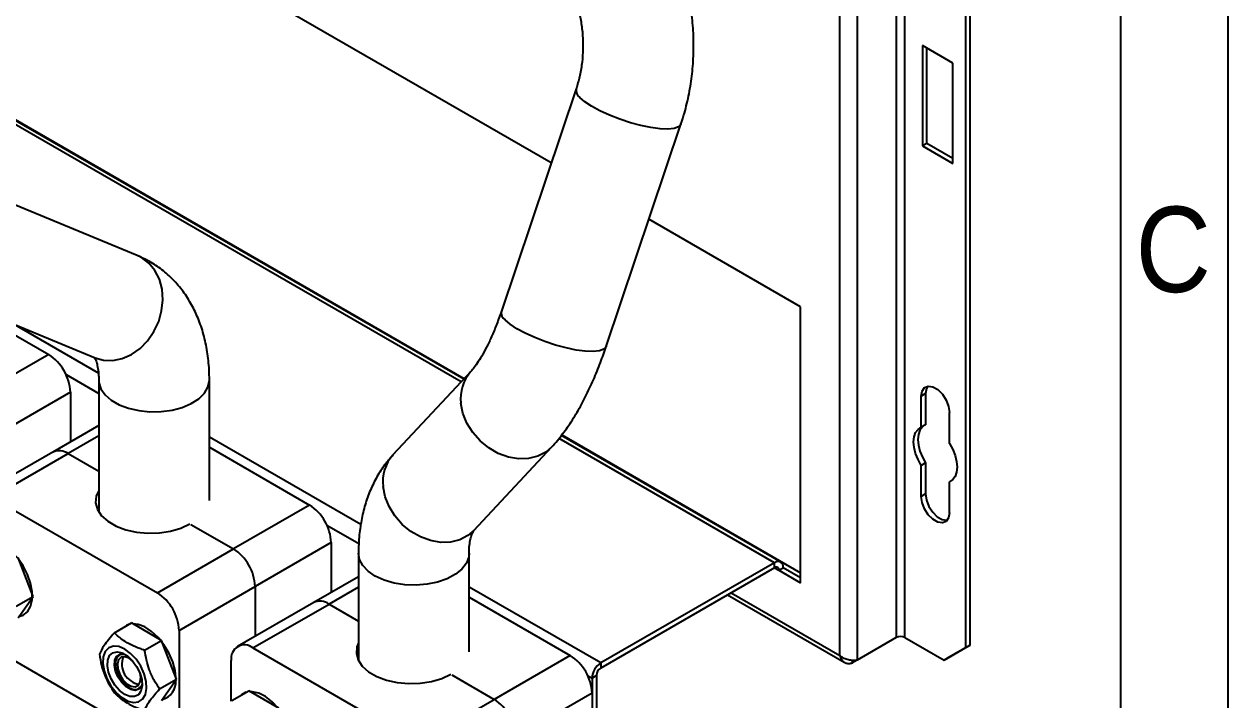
# Model space of a CAD drawing. Extents: x 75 to 2075, y 25 to 1460.
# Drawn here: x 1795.2 to 2075, y 510.4 to 667.5 of the extents above; entities that cross this region are included whole.
import ezdxf

# ---------------------------------------------------------------- set-up
doc = ezdxf.new("R2010")
doc.units = 0
doc.header["$LTSCALE"] = 5
doc.linetypes.add('SLD-KATı', pattern=[0])
doc.layers.get('0').update_dxf_attribs({"linetype": 'CONTINUOUS'})
doc.styles.add('SLDTEXTSTYLE3', font='GOTHIC.TTF', dxfattribs={"width": 0.913})

msp = doc.modelspace()

# ---------------------------------------------------------------- linework, layer by layer
at = {"color": 7, "linetype": 'SLD-KATı'}
for p, q in [((2075, 1460), (2075, 25)), ((2050, 1435), (2050, 50)), ((1997.924, 1070.627), (1997.924, 524.877)), ((1999.944, 524.877), (1999.944, 1070.627)), ((1984.792, 520.712), (1984.792, 1064.295)), ((1988.832, 1065.379), (1988.832, 519.628)), ((2014.086, 522.545), (2014.086, 1056.631)), ((2015.096, 523.128), (2015.096, 1057.214)), ((1917.734, 635.245), (1792.049, 707.802)), ((2011.056, 658.44), (2003.984, 662.522)), ((2003.984, 662.522), (2003.984, 639.193)), ((2004.995, 639.776), (2004.995, 661.939)), ((2011.056, 635.111), (2011.056, 658.44)), ((1923.517, 652.456), (1906.142, 600.745)), ((1897.397, 584.962), (1790.613, 646.607)), ((1790.657, 646.779), (1897.517, 585.09)), ((1930.517, 592.555), (1947.892, 644.265)), ((2004.995, 639.776), (2003.984, 639.193)), ((2003.984, 639.193), (2011.056, 635.111)), ((2011.056, 636.277), (2004.995, 639.776)), ((1821.524, 613.717), (1778.806, 631.338)), ((1975.7, 601.782), (1940.454, 622.129)), ((1769.001, 607.567), (1811.718, 589.945)), ((1975.7, 537.625), (1975.7, 601.782)), ((1786.114, 599.253), (1800.944, 590.692)), ((1800.944, 590.692), (1783.266, 580.487)), ((1812.583, 584.78), (1812.583, 554.068)), ((1838.297, 556.724), (1838.297, 584.78)), ((1899.054, 586.738), (1880.955, 567.33)), ((1805.995, 581.944), (1788.317, 571.739)), ((1805.995, 581.944), (1805.995, 570.365)), ((2004.742, 581.597), (2003.732, 581.014)), ((2003.732, 573.782), (2003.732, 581.014)), ((2004.742, 581.597), (2004.742, 574.365)), ((2010.298, 569.991), (2010.298, 577.224)), ((1812.583, 574.168), (1801.918, 568.012)), ((2004.742, 574.365), (2003.732, 573.782)), ((1971.068, 542.432), (1920.07, 571.873)), ((1920.175, 572.01), (1975.7, 539.956)), ((1801.918, 568.012), (1784.241, 557.807)), ((1838.297, 569.129), (1861.553, 555.703)), ((1899.762, 549.793), (1917.86, 569.201)), ((1787.812, 557.453), (1805.49, 567.658)), ((1805.49, 567.658), (1812.583, 563.563)), ((2004.742, 565.5), (2003.732, 564.917)), ((2004.742, 565.5), (2004.742, 558.268)), ((2003.732, 557.684), (2003.732, 564.917)), ((2010.853, 561.447), (2010.298, 561.127)), ((2010.298, 553.894), (2010.298, 561.127)), ((1787.812, 557.453), (1826.198, 535.293)), ((2004.742, 558.268), (2003.732, 557.684)), ((1812.583, 554.422), (1812.477, 554.245)), ((1861.553, 555.703), (1843.875, 545.498)), ((1834.012, 551.192), (1843.875, 545.498)), ((1866.604, 546.955), (1848.926, 536.75)), ((1866.604, 546.955), (1866.604, 535.376)), ((1797.336, 534.458), (1793.837, 543.477)), ((1826.198, 535.293), (1843.875, 545.498)), ((1872.936, 544.473), (1872.936, 519.536)), ((1898.651, 521.587), (1898.651, 544.473)), ((1969.639, 542.291), (1929.233, 518.965)), ((1969.639, 541.125), (1929.233, 517.799)), ((1969.639, 541.125), (1969.639, 542.291)), ((1970.649, 540.541), (1971.66, 541.124)), ((1970.649, 540.541), (1975.7, 537.625)), ((1975.7, 538.792), (1971.66, 541.124)), ((1872.936, 539.032), (1862.528, 533.023)), ((1793.391, 532.18), (1797.336, 534.458)), ((1793.837, 529.479), (1797.336, 534.458)), ((1831.248, 526.545), (1848.926, 536.75)), ((1848.926, 536.75), (1848.926, 525.171)), ((1958.699, 534.809), (1985.853, 519.133)), ((1862.528, 533.023), (1844.85, 522.818)), ((1848.421, 522.464), (1866.099, 532.669)), ((1866.099, 532.669), (1872.936, 528.722)), ((1898.651, 534.287), (1922.162, 520.715)), ((1816.228, 525.996), (1820.173, 528.273)), ((1827.172, 524.233), (1820.173, 528.273)), ((1831.248, 526.545), (1831.248, 503.215)), ((1823.227, 521.956), (1827.172, 524.233)), ((1830.671, 515.214), (1827.172, 524.233)), ((1997.943, 524.887), (1987.751, 519.004)), ((1997.924, 524.877), (1988.832, 519.628)), ((1999.944, 524.877), (2009.035, 519.628)), ((1826.198, 500.299), (1787.812, 522.458)), ((1817.719, 521.039), (1817.37, 520.838)), ((1848.421, 522.464), (1886.807, 500.304)), ((1922.162, 520.715), (1904.484, 510.509)), ((2009.035, 519.628), (2014.086, 522.545)), ((2015.096, 523.128), (2010.045, 520.211)), ((2014.086, 522.545), (2015.096, 523.128)), ((1843.37, 510.097), (1843.37, 519.547)), ((1929.233, 518.965), (1929.233, 517.799)), ((1987.751, 519.004), (1987.751, 519.553)), ((2010.045, 520.211), (2009.035, 519.628)), ((1826.726, 512.936), (1830.671, 515.214)), ((1827.172, 510.235), (1830.671, 515.214)), ((1894.632, 516.197), (1904.484, 510.509)), ((1928.223, 516.049), (1927.213, 515.466)), ((1927.213, 515.466), (1927.213, 482.804)), ((1928.223, 516.049), (1928.223, 483.387)), ((1821.893, 513.004), (1822.242, 513.206)), ((1843.503, 510.251), (1847.447, 512.528)), ((1854.446, 508.488), (1847.447, 512.528)), ((1886.807, 500.304), (1904.484, 510.509)), ((1927.213, 511.966), (1909.535, 501.761)), ((1927.213, 511.966), (1927.213, 488.637))]:
    msp.add_line(p, q, dxfattribs=at)
at = {"color": 8, "linetype": 'SLD-KATı'}
for p, q in [((1896.812, 584.334), (1790.343, 645.796)), ((1812.515, 586.345), (1792.66, 597.807)), ((1804.984, 586.027), (1812.583, 581.64)), ((1812.583, 571.753), (1805.49, 567.658)), ((1873.494, 551.142), (1838.297, 571.461)), ((1969.639, 542.291), (1919.561, 571.201)), ((1865.594, 551.038), (1873.044, 546.737)), ((1873.175, 543.049), (1872.936, 544.474)), ((1969.639, 541.124), (1970.649, 540.541)), ((1872.936, 536.616), (1866.099, 532.669)), ((1929.233, 518.965), (1898.651, 536.62)), ((1959.536, 535.292), (1984.792, 520.712)), ((1926.203, 516.049), (1927.213, 515.466))]:
    msp.add_line(p, q, dxfattribs=at)
at = {"color": 8, "linetype": 'SLD-KATı', "flags": 128}
for points in [[(1947.893, 644.267), (1947.857, 644.176), (1947.318, 643.623), (1946.304, 643.264), (1944.856, 643.114), (1943.033, 643.178), (1940.911, 643.454), (1938.575, 643.932), (1936.121, 644.59), (1933.651, 645.403), (1931.264, 646.338), (1929.06, 647.354), (1927.127, 648.413), (1925.546, 649.468), (1924.38, 650.479)], [(1811.718, 589.945), (1813.706, 589.394), (1815.868, 589.329), (1818.062, 589.775), (1820.197, 590.715), (1822.185, 592.111), (1823.945, 593.904), (1825.406, 596.021), (1826.507, 598.377), (1827.203, 600.874), (1827.466, 603.41), (1827.285, 605.881), (1826.668, 608.187), (1825.639, 610.232), (1824.241, 611.934), (1822.531, 613.222), (1821.524, 613.717)], [(1930.517, 592.555), (1930.482, 592.466), (1929.943, 591.913), (1928.929, 591.554), (1927.481, 591.403), (1925.658, 591.467), (1923.535, 591.744), (1921.199, 592.221), (1918.746, 592.88), (1916.276, 593.693), (1913.889, 594.627), (1911.684, 595.644), (1909.752, 596.702), (1908.17, 597.758), (1907.005, 598.769)], [(1812.583, 584.778), (1812.621, 584.211), (1813.082, 582.733), (1814.049, 581.339), (1815.482, 580.086), (1817.323, 579.024), (1819.496, 578.199), (1821.913, 577.643), (1824.474, 577.379), (1827.074, 577.418), (1829.608, 577.759), (1831.971, 578.387), (1834.067, 579.277), (1835.809, 580.392), (1837.127, 581.687), (1837.967, 583.108), (1838.293, 584.598), (1838.297, 584.785)], [(1917.889, 569.232), (1916.492, 568.021), (1914.601, 567.032), (1912.459, 566.492), (1910.152, 566.421), (1907.777, 566.823), (1905.429, 567.681), (1903.205, 568.961), (1901.196, 570.609), (1899.484, 572.559), (1898.14, 574.73), (1897.218, 577.034), (1896.756, 579.376)], [(1899.762, 549.793), (1898.394, 548.613), (1896.503, 547.624), (1894.36, 547.083), (1892.054, 547.013), (1889.678, 547.415), (1887.33, 548.273), (1885.107, 549.552), (1883.098, 551.201), (1881.386, 553.151), (1880.042, 555.322), (1879.12, 557.626), (1878.658, 559.968)], [(1898.65, 544.439), (1898.572, 543.652), (1898.024, 542.184), (1896.975, 540.809), (1895.469, 539.585), (1893.566, 538.561), (1891.345, 537.779), (1888.897, 537.27), (1886.322, 537.057), (1883.725, 537.148), (1881.213, 537.538), (1878.889, 538.212), (1876.847, 539.143), (1875.171, 540.291), (1873.93, 541.611), (1873.175, 543.049)]]:
    msp.add_lwpolyline(points, dxfattribs=at)
at = {"color": 7, "linetype": 'SLD-KATı', "flags": 128}
for points in [[(2003.732, 581.014), (2003.93, 582.196), (2004.5, 583.008), (2005.373, 583.35), (2006.445, 583.181), (2007.585, 582.523), (2008.656, 581.454), (2009.53, 580.104), (2010.1, 578.635), (2010.298, 577.224)], [(2005.254, 583.335), (2004.94, 582.78), (2004.742, 581.597)], [(2003.732, 564.917), (2002.986, 566.262), (2002.427, 567.662), (2002.081, 569.053), (2001.964, 570.37), (2002.081, 571.551), (2002.427, 572.542), (2002.986, 573.297), (2003.732, 573.782)], [(2004.187, 574.044), (2003.996, 573.881), (2003.438, 573.125), (2003.091, 572.134), (2002.974, 570.953), (2003.091, 569.636), (2003.438, 568.246), (2003.996, 566.845), (2004.742, 565.5)], [(2010.298, 569.991), (2011.044, 568.646), (2011.603, 567.246), (2011.949, 565.855), (2012.066, 564.538), (2011.949, 563.357), (2011.603, 562.366), (2011.044, 561.611), (2010.298, 561.127)], [(1812.583, 559.088), (1811.984, 557.739), (1811.843, 556.19), (1812.263, 554.657), (1813.227, 553.209), (1814.691, 551.907), (1816.591, 550.81), (1818.845, 549.965), (1821.355, 549.409), (1824.01, 549.166), (1826.694, 549.247), (1829.29, 549.649), (1831.685, 550.353), (1833.774, 551.33)], [(2010.298, 553.894), (2010.1, 552.712), (2009.53, 551.9), (2008.656, 551.558), (2007.585, 551.727), (2006.445, 552.385), (2005.373, 553.454), (2004.5, 554.804), (2003.93, 556.273), (2003.732, 557.684)], [(2004.742, 558.268), (2004.94, 556.857), (2005.51, 555.387), (2006.384, 554.037), (2007.455, 552.968), (2008.595, 552.31), (2009.667, 552.142), (2009.786, 552.156)], [(1794.024, 529.746), (1795.016, 530.069), (1796.034, 530.882), (1796.745, 532.106), (1797.11, 533.674), (1797.11, 535.502), (1796.745, 537.492), (1796.034, 539.536), (1795.016, 541.524), (1793.746, 543.348), (1792.293, 544.912), (1790.734, 546.129), (1789.153, 546.935), (1787.637, 547.287), (1787.214, 547.3)], [(1819.522, 527.897), (1818.993, 527.682), (1818.263, 527.17)], [(1830.483, 515.698), (1830.307, 517.239), (1829.766, 519.27), (1828.896, 521.3), (1827.744, 523.219), (1826.373, 524.925), (1824.856, 526.324), (1823.276, 527.343), (1821.717, 527.926), (1820.549, 528.056)], [(1872.936, 523.643), (1872.593, 522.75), (1872.452, 521.201), (1872.873, 519.668), (1873.836, 518.22), (1875.3, 516.918), (1877.2, 515.821), (1879.455, 514.976), (1881.964, 514.42), (1884.619, 514.177), (1887.303, 514.258), (1889.899, 514.66), (1892.294, 515.364), (1894.383, 516.341)], [(1818.622, 522.207), (1817.25, 522.781), (1815.981, 522.877), (1814.907, 522.488), (1814.109, 521.643), (1813.645, 520.405), (1813.551, 518.865), (1813.832, 517.137), (1814.469, 515.351), (1815.414, 513.637), (1816.597, 512.124), (1817.929, 510.923), (1819.314, 510.124), (1820.646, 509.786), (1821.829, 509.934), (1822.774, 510.556), (1823.411, 511.608), (1823.692, 513.01), (1823.598, 514.659), (1823.134, 516.433), (1822.336, 518.2), (1821.262, 519.828), (1819.993, 521.198), (1818.622, 522.207)], [(1818.622, 511.659), (1817.427, 512.557), (1816.339, 513.79), (1815.454, 515.25), (1814.85, 516.806), (1814.581, 518.321), (1814.671, 519.66), (1815.113, 520.703), (1815.866, 521.359), (1816.864, 521.568), (1818.018, 521.313), (1819.225, 520.616), (1820.379, 519.539), (1821.377, 518.177), (1822.13, 516.652), (1822.572, 515.099), (1822.662, 513.656), (1822.393, 512.451), (1821.789, 511.592), (1820.904, 511.155), (1819.816, 511.178), (1818.622, 511.659)], [(1822.671, 514.141), (1822.479, 513.582), (1821.889, 512.88), (1821.038, 512.607), (1820.019, 512.791), (1818.94, 513.414), (1817.92, 514.407), (1817.07, 515.663), (1816.48, 517.046), (1816.215, 518.406), (1816.304, 519.595), (1816.737, 520.485), (1817.468, 520.98), (1818.416, 521.025), (1818.744, 520.944)], [(1818.246, 521.05), (1817.576, 520.937), (1816.862, 520.367), (1816.482, 519.381), (1816.482, 518.098), (1816.862, 516.674), (1817.576, 515.279), (1818.538, 514.082), (1819.632, 513.228), (1820.725, 512.819), (1821.687, 512.905), (1822.401, 513.476), (1822.514, 513.657)], [(1820.57, 519.315), (1819.632, 520.051), (1818.653, 520.404), (1817.806, 520.288), (1817.206, 519.717), (1816.933, 518.768), (1817.025, 517.57), (1817.469, 516.284), (1818.205, 515.084), (1819.134, 514.133), (1820.13, 513.558), (1821.058, 513.437), (1821.794, 513.787), (1822.238, 514.56), (1822.33, 515.652), (1822.174, 516.537)], [(1846.796, 512.152), (1845.723, 511.585), (1845.537, 511.425)], [(1854.633, 494.757), (1855.626, 495.08), (1856.643, 495.893), (1857.354, 497.117), (1857.719, 498.685), (1857.719, 500.513), (1857.354, 502.503), (1856.643, 504.547), (1855.626, 506.535), (1854.356, 508.36), (1852.902, 509.923), (1851.343, 511.14), (1849.762, 511.946), (1848.246, 512.298), (1847.823, 512.311)]]:
    msp.add_lwpolyline(points, dxfattribs=at)
at = {"color": 8, "linetype": 'SLD-KATı'}
for centre, radius, start, end in [((1925.477, 652.135), 1.986, 170.76329, 236.4825), ((1908.101, 600.424), 1.985, 170.68453, 236.4991), ((1905.973, 580.54), 9.29, 138.50913, 187.20162), ((1887.868, 561.133), 9.283, 138.12515, 187.21137)]:
    msp.add_arc(centre, radius, start, end, dxfattribs=at)
at = {"color": 7, "linetype": 'SLD-KATı'}
for centre, radius, start, end in [((1795.029, 581.445), 10.977, 2.60548, 57.39452), ((1803.397, 564.737), 3.593, 54.38242, 114.30712), ((1855.638, 546.456), 10.977, 2.60548, 57.39452), ((1837.96, 536.251), 10.977, 2.60548, 57.39452), ((1970.428, 541.324), 1.248, 350.78596, 129.20329), ((1970.034, 540.641), 0.624, 350.78596, 129.20329), ((1820.283, 526.046), 10.977, 2.60548, 57.39452), ((1864.006, 529.748), 3.593, 54.38242, 114.30712), ((1998.934, 522.927), 2.196, 62.60967, 117.39033), ((1822.714, 518.701), 4.746, 158.83328, 261.16135), ((1846.449, 520.047), 3.119, 50.79671, 189.21404), ((1916.247, 511.467), 10.977, 2.60548, 57.39452), ((1931.599, 515.266), 4.391, 122.60548, 177.39452), ((1930.416, 515.949), 2.195, 122.60548, 177.39452), ((1826.29, 514.574), 4.21, 284.71744, 5.08122), ((1898.569, 501.262), 10.977, 2.60548, 57.39452)]:
    msp.add_arc(centre, radius, start, end, dxfattribs=at)
for points, knots in [([(1947.892, 644.265), (1948.162, 645.111), (1948.902, 647.425), (1949.818, 651.33), (1950.534, 655.975), (1950.869, 660.689), (1950.828, 665.428), (1950.407, 670.15), (1949.609, 674.811), (1948.439, 679.37), (1946.902, 683.783), (1945.009, 688.008), (1942.773, 692.002), (1940.213, 695.721), (1937.353, 699.127), (1934.216, 702.171), (1931.037, 704.707), (1928.831, 706.061), (1927.833, 706.674)], [0, 0, 0, 0, 0.037294, 0.1020431, 0.1668329, 0.2316949, 0.2966219, 0.3616197, 0.4266949, 0.4918544, 0.5570965, 0.6223931, 0.6876932, 0.7529148, 0.8179452, 0.8826484, 0.9468828, 1, 1, 1, 1]), ([(1914.976, 684.404), (1915.221, 684.256), (1916.031, 683.766), (1917.42, 682.673), (1919.079, 680.955), (1920.611, 678.897), (1921.975, 676.537), (1923.134, 673.909), (1924.057, 671.06), (1924.713, 668.044), (1925.085, 664.922), (1925.161, 661.76), (1924.94, 658.625), (1924.438, 655.636), (1923.898, 653.609), (1923.563, 652.595), (1923.517, 652.456)], [0, 0, 0, 0, 0.0369768, 0.1221014, 0.2042719, 0.2843382, 0.3634252, 0.4421368, 0.520757, 0.5993837, 0.6780589, 0.7567503, 0.8353874, 0.9138634, 0.9881434, 1, 1, 1, 1]), ([(1838.297, 584.78), (1838.285, 585.574), (1838.25, 587.801), (1837.871, 591.366), (1837.021, 595.383), (1835.785, 599.026), (1834.185, 602.374), (1832.254, 605.388), (1829.927, 608.125), (1827.319, 610.441), (1824.522, 612.346), (1822.508, 613.267), (1821.524, 613.717)], [0, 0, 0, 0, 0.0635106, 0.178249, 0.2926477, 0.4049726, 0.5028182, 0.6084752, 0.7108294, 0.8101591, 0.9072402, 1, 1, 1, 1]), ([(1906.142, 600.745), (1905.954, 600.2), (1905.413, 598.624), (1904.461, 596.178), (1903.298, 593.549), (1902.142, 591.271), (1901.044, 589.39), (1900.065, 587.948), (1899.412, 587.131), (1899.131, 586.823), (1899.054, 586.738)], [0, 0, 0, 0, 0.0813483, 0.2349128, 0.3862734, 0.5343424, 0.6781628, 0.8167678, 0.9493905, 1, 1, 1, 1]), ([(1917.86, 569.201), (1918.305, 569.695), (1919.598, 571.131), (1921.573, 573.769), (1923.748, 577.192), (1925.743, 580.877), (1927.557, 584.756), (1929.153, 588.644), (1930.081, 591.305), (1930.517, 592.555)], [0, 0, 0, 0, 0.0842823, 0.2446793, 0.4055707, 0.5631074, 0.7166429, 0.8669819, 1, 1, 1, 1]), ([(1811.487, 590.081), (1811.492, 590.078), (1811.502, 590.071), (1811.724, 589.733), (1812.029, 589.015), (1812.333, 587.874), (1812.544, 586.436), (1812.571, 585.29), (1812.583, 584.78)], [0, 0, 0, 0, 0.1558406, 0.3370329, 0.5072062, 0.6855885, 0.8603481, 1, 1, 1, 1]), ([(1880.955, 567.33), (1880.408, 566.709), (1879.115, 565.241), (1877.391, 562.646), (1875.808, 559.556), (1874.555, 556.197), (1873.644, 552.581), (1873.049, 548.669), (1872.975, 545.904), (1872.936, 544.473)], [0, 0, 0, 0, 0.1024289, 0.2421748, 0.3840384, 0.5297122, 0.6797862, 0.8342618, 1, 1, 1, 1]), ([(1898.651, 544.473), (1898.656, 544.819), (1898.672, 545.812), (1898.831, 547.194), (1899.12, 548.451), (1899.437, 549.285), (1899.697, 549.723), (1899.74, 549.77), (1899.762, 549.793)], [0, 0, 0, 0, 0.0957414, 0.2748866, 0.4532323, 0.6327653, 0.8172447, 1, 1, 1, 1]), ([(1816.228, 525.996), (1815.77, 525.474), (1814.842, 524.42), (1813.477, 522.625), (1813.019, 521.64), (1812.729, 521.017)], [0, 0, 0, 0, 0.2648614, 0.535466, 1, 1, 1, 1]), ([(1823.227, 521.956), (1822.869, 522.073), (1821.045, 522.675), (1818.399, 523.932), (1816.873, 525.382), (1816.228, 525.996)], [0, 0, 0, 0, 0.1234145, 0.6293958, 1, 1, 1, 1]), ([(1812.729, 521.017), (1812.878, 520.145), (1813.178, 518.382), (1814.194, 515.212), (1815.441, 513.243), (1816.228, 511.998)], [0, 0, 0, 0, 0.2648614, 0.535466, 1, 1, 1, 1]), ([(1826.726, 512.936), (1826.268, 513.629), (1825.34, 515.03), (1823.975, 517.999), (1823.517, 520.423), (1823.227, 521.956)], [0, 0, 0, 0, 0.2648614, 0.535466, 1, 1, 1, 1]), ([(1988.832, 519.628), (1988.71, 519.604), (1988.461, 519.555), (1988.022, 519.533), (1987.546, 519.555), (1987.051, 519.627), (1986.544, 519.75), (1986.05, 519.923), (1985.575, 520.148), (1985.218, 520.369), (1984.961, 520.563), (1984.848, 520.662), (1984.792, 520.712)], [0, 0, 0, 0, 0.1103909, 0.2239819, 0.334389, 0.4479977, 0.5584049, 0.6720137, 0.7824208, 0.8960295, 0.9478555, 1, 1, 1, 1]), ([(1984.792, 520.712), (1984.886, 520.412), (1985.075, 519.812), (1985.663, 519.188), (1986.426, 518.857), (1987.16, 518.844), (1987.608, 518.965), (1987.751, 519.004)], [0, 0, 0, 0, 0.22391687, 0.4478675, 0.67181827, 0.89576884, 1, 1, 1, 1]), ([(1816.228, 511.998), (1816.873, 511.385), (1818.399, 509.934), (1821.045, 508.677), (1822.869, 508.076), (1823.227, 507.958)], [0, 0, 0, 0, 0.3706042, 0.8765855, 1, 1, 1, 1]), ([(1823.227, 507.958), (1823.375, 508.3), (1823.675, 508.992), (1824.692, 510.586), (1825.939, 512.026), (1826.726, 512.936)], [0, 0, 0, 0, 0.2648614, 0.535466, 1, 1, 1, 1])]:
    msp.add_open_spline(points, degree=3, knots=knots, dxfattribs=at)

# ---------------------------------------------------------------- texts
at = {"color": 7, "linetype": 'CONTINUOUS', "insert": (2062.293, 625.068), "char_height": 19.844, "attachment_point": 2, "style": 'SLDTEXTSTYLE3'}
msp.add_mtext('C', dxfattribs=at)

doc.saveas('drawing.dxf')
